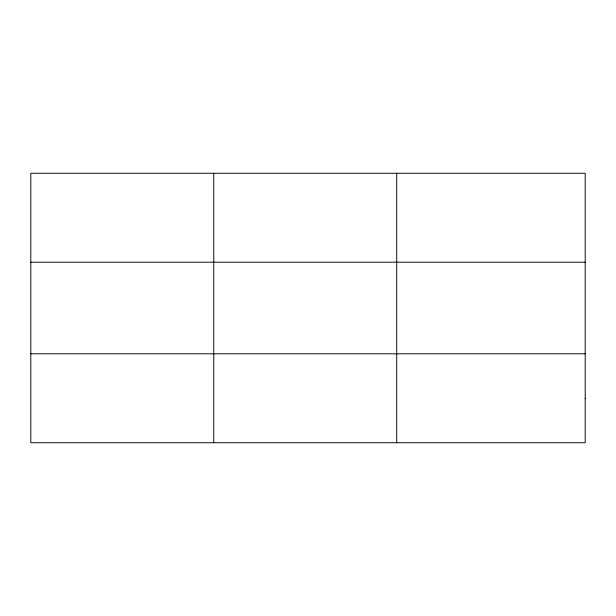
<?xml version="1.0" encoding="UTF-8"?>
<svg xmlns="http://www.w3.org/2000/svg" width="616" height="616" viewBox="0 0 616 616"><rect width="100%" height="100%" fill="white"/><g stroke="black" fill="none" stroke-linecap="round" stroke-linejoin="round"><path stroke-width="0.92" d="M213.752 442.727L213.752 173.273M396.704 442.727L396.704 173.273M30.8 262.193L585.2 262.193M30.8 353.807L585.2 353.807M585.2 398.267L585.2 442.727L30.8 442.727L30.8 173.273L585.2 173.273L585.2 398.267"/></g></svg>
